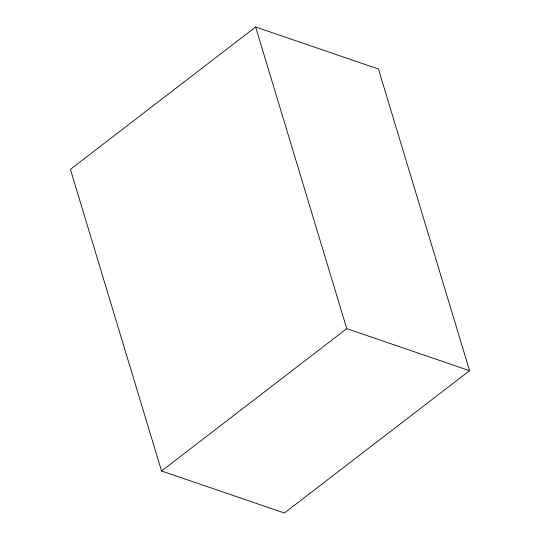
<?xml version="1.0" encoding="UTF-8"?>
<svg xmlns="http://www.w3.org/2000/svg" width="540" height="540" viewBox="0 0 540 540"><rect width="100%" height="100%" fill="white"/><g stroke="black" fill="none" stroke-linecap="round" stroke-linejoin="round"><path stroke-width="0.81" d="M255.636 27L70.416 169.324L161.541 470.981L284.364 513L469.584 370.676L378.459 69.019L255.636 27L346.754 328.664L469.584 370.676M161.541 470.981L346.754 328.664"/></g></svg>
